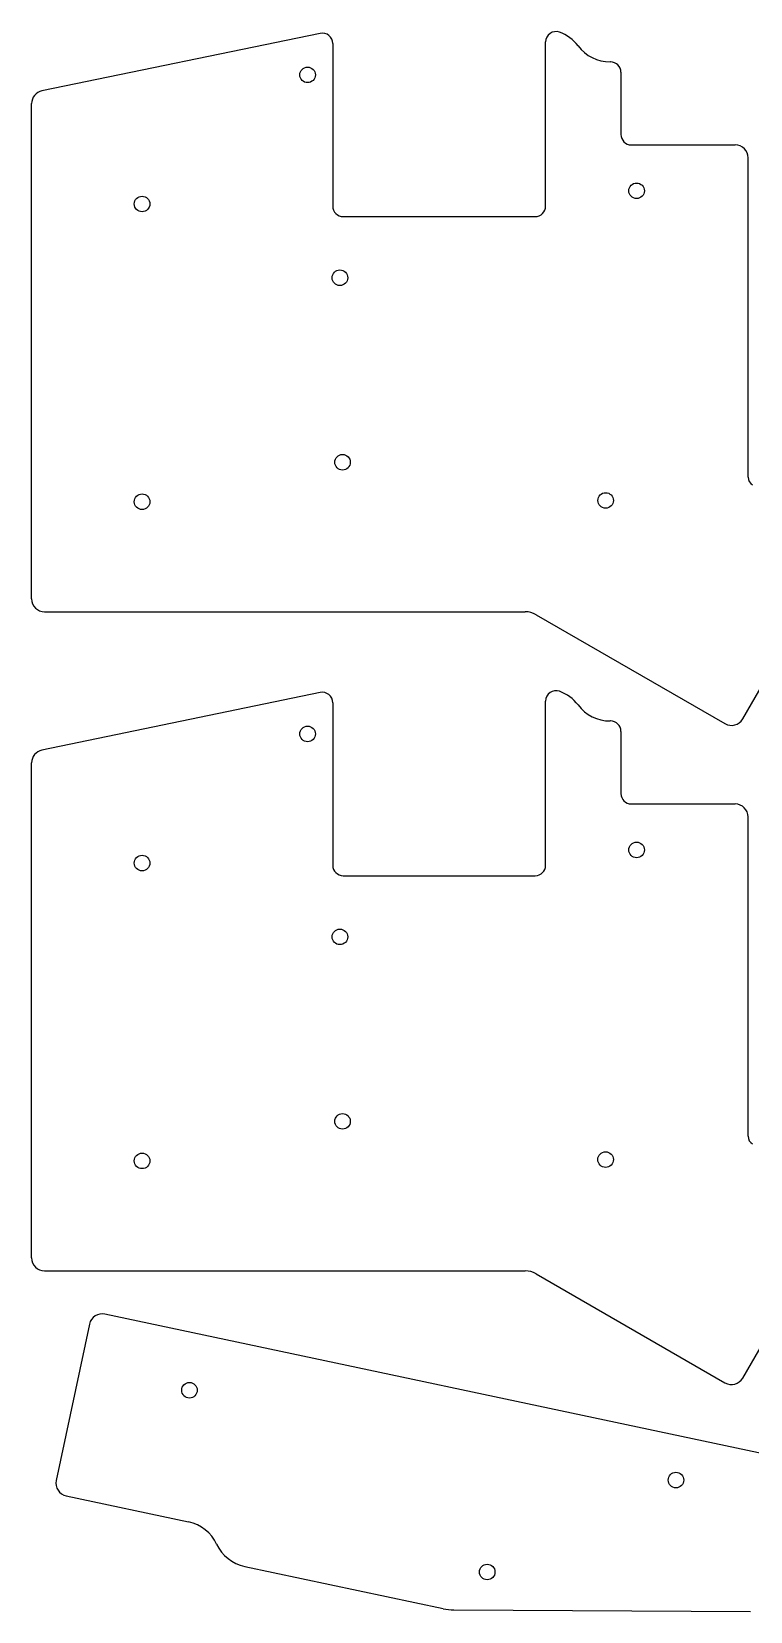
# Model space of a CAD drawing. Extents: x 3 to 317, y -362 to -54.
# Drawn here: x 3.1 to 141.6, y -362.1 to -57.6 of the extents above; entities that cross this region are included whole.
import ezdxf

# ---------------------------------------------------------------- set-up
doc = ezdxf.new("R2010")
doc.units = 0
doc.layers.add('Fusion006', color=7, linetype='CONTINUOUS')

msp = doc.modelspace()

# ---------------------------------------------------------------- linework, layer by layer
at = {"layer": 'Fusion006'}
for p, q in [((104.802, -57.7295, -5), (104.802, -57.7295, -7)), ((104.802, -57.7295, -5), (104.802, -57.7295, -7)), ((58.7186, -57.9665, -5), (5.1121, -69.0575, -5)), ((58.7186, -57.9665, -7), (5.1121, -69.0575, -7)), ((58.7186, -57.9665, -5), (5.1121, -69.0575, -5)), ((58.7186, -57.9665, -7), (5.1121, -69.0575, -7)), ((58.7186, -57.9665, -5), (58.7186, -57.9665, -7)), ((58.7186, -57.9665, -5), (58.7186, -57.9665, -7)), ((61.1238, -59.925, -5), (61.1238, -59.925, -7)), ((61.1238, -59.925, -5), (61.1238, -59.925, -7)), ((61.1238, -59.925, -5), (61.1238, -91.2717, -5)), ((61.1238, -59.925, -7), (61.1238, -91.2717, -7)), ((61.1238, -59.925, -5), (61.1238, -91.2717, -5)), ((61.1238, -59.925, -7), (61.1238, -91.2717, -7)), ((102.124, -59.6109, -5), (102.124, -59.6109, -7)), ((102.124, -91.2717, -5), (102.124, -59.6109, -5)), ((102.124, -91.2717, -7), (102.124, -59.6109, -7)), ((102.124, -59.6109, -5), (102.124, -59.6109, -7)), ((102.124, -91.2717, -5), (102.124, -59.6109, -5)), ((102.124, -91.2717, -7), (102.124, -59.6109, -7)), ((108.362, -60.3617, -5), (108.362, -60.3617, -7)), ((108.362, -60.3617, -5), (108.362, -60.3617, -7)), ((114.542, -63.4517, -5), (114.542, -63.4517, -7)), ((114.542, -63.4517, -5), (114.542, -63.4517, -7)), ((114.624, -63.4517, -5), (114.542, -63.4517, -5)), ((114.624, -63.4517, -7), (114.542, -63.4517, -7)), ((114.624, -63.4517, -5), (114.542, -63.4517, -5)), ((114.624, -63.4517, -7), (114.542, -63.4517, -7)), ((114.624, -63.4517, -5), (114.624, -63.4517, -7)), ((114.624, -63.4517, -5), (114.624, -63.4517, -7)), ((57.7718, -65.9477, -5), (57.7718, -65.9477, -7)), ((57.7718, -65.9477, -5), (57.7718, -65.9477, -7)), ((116.624, -65.4517, -5), (116.624, -65.4517, -7)), ((116.624, -65.4517, -5), (116.624, -77.4517, -5)), ((116.624, -65.4517, -7), (116.624, -77.4517, -7)), ((116.624, -65.4517, -5), (116.624, -65.4517, -7)), ((116.624, -65.4517, -5), (116.624, -77.4517, -5)), ((116.624, -65.4517, -7), (116.624, -77.4517, -7)), ((5.1121, -69.0575, -5), (5.1121, -69.0575, -7)), ((5.1121, -69.0575, -5), (5.1121, -69.0575, -7)), ((3.1238, -71.4993, -5), (3.1238, -71.4993, -7)), ((3.1238, -166.952, -5), (3.1238, -71.4993, -5)), ((3.1238, -166.952, -7), (3.1238, -71.4993, -7)), ((3.1238, -71.4993, -5), (3.1238, -71.4993, -7)), ((3.1238, -166.952, -5), (3.1238, -71.4993, -5)), ((3.1238, -166.952, -7), (3.1238, -71.4993, -7)), ((116.624, -77.4517, -5), (116.624, -77.4517, -7)), ((116.624, -77.4517, -5), (116.624, -77.4517, -7)), ((118.624, -79.4517, -5), (118.624, -79.4517, -7)), ((118.624, -79.4517, -5), (118.624, -79.4517, -7)), ((118.624, -79.4517, -5), (138.624, -79.4517, -5)), ((118.624, -79.4517, -7), (138.624, -79.4517, -7)), ((118.624, -79.4517, -5), (138.624, -79.4517, -5)), ((118.624, -79.4517, -7), (138.624, -79.4517, -7)), ((138.624, -79.4517, -5), (138.624, -79.4517, -7)), ((138.624, -79.4517, -5), (138.624, -79.4517, -7)), ((141.124, -81.9517, -5), (141.124, -81.9517, -7)), ((141.124, -81.9517, -5), (141.124, -81.9517, -7)), ((141.124, -143.508, -5), (141.124, -81.9517, -5)), ((141.124, -143.508, -7), (141.124, -81.9517, -7)), ((141.124, -143.508, -5), (141.124, -81.9517, -5)), ((141.124, -143.508, -7), (141.124, -81.9517, -7)), ((121.145, -88.3002, -5), (121.145, -88.3002, -7)), ((121.145, -88.3002, -5), (121.145, -88.3002, -7)), ((25.8948, -90.8402, -5), (25.8948, -90.8402, -7)), ((25.8948, -90.8402, -5), (25.8948, -90.8402, -7)), ((61.1238, -91.2717, -5), (61.1238, -91.2717, -7)), ((61.1238, -91.2717, -5), (61.1238, -91.2717, -7)), ((102.124, -91.2717, -5), (102.124, -91.2717, -7)), ((102.124, -91.2717, -5), (102.124, -91.2717, -7)), ((63.1238, -93.2717, -5), (63.1238, -93.2717, -7)), ((63.1238, -93.2717, -5), (63.1238, -93.2717, -7)), ((63.1238, -93.2717, -5), (100.124, -93.2717, -5)), ((63.1238, -93.2717, -7), (100.124, -93.2717, -7)), ((63.1238, -93.2717, -5), (100.124, -93.2717, -5)), ((63.1238, -93.2717, -7), (100.124, -93.2717, -7)), ((100.124, -93.2717, -5), (100.124, -93.2717, -7)), ((100.124, -93.2717, -5), (100.124, -93.2717, -7)), ((63.9948, -105.064, -5), (63.9948, -105.064, -7)), ((63.9948, -105.064, -5), (63.9948, -105.064, -7)), ((64.5028, -140.624, -5), (64.5028, -140.624, -7)), ((64.5028, -140.624, -5), (64.5028, -140.624, -7)), ((141.124, -143.508, -5), (141.124, -143.508, -7)), ((141.124, -143.508, -5), (141.124, -143.508, -7)), ((25.8948, -148.244, -5), (25.8948, -148.244, -7)), ((25.8948, -148.244, -5), (25.8948, -148.244, -7)), ((115.176, -147.99, -5), (115.176, -147.99, -7)), ((115.176, -147.99, -5), (115.176, -147.99, -7)), ((140.078, -190.097, -5), (158.838, -157.603, -5)), ((140.078, -190.097, -7), (158.838, -157.603, -7)), ((140.078, -190.097, -5), (158.838, -157.603, -5)), ((140.078, -190.097, -7), (158.838, -157.603, -7)), ((3.1238, -166.952, -5), (3.1238, -166.952, -7)), ((3.1238, -166.952, -5), (3.1238, -166.952, -7)), ((5.6238, -169.452, -5), (5.6238, -169.452, -7)), ((5.6238, -169.452, -5), (98.1758, -169.452, -5)), ((5.6238, -169.452, -7), (98.1758, -169.452, -7)), ((5.6238, -169.452, -5), (5.6238, -169.452, -7)), ((5.6238, -169.452, -5), (98.1758, -169.452, -5)), ((5.6238, -169.452, -7), (98.1758, -169.452, -7)), ((98.1758, -169.452, -5), (98.1758, -169.452, -7)), ((98.1758, -169.452, -5), (98.1758, -169.452, -7)), ((100.311, -170.024, -5), (100.311, -170.024, -7)), ((100.311, -170.024, -5), (136.663, -191.012, -5)), ((100.311, -170.024, -7), (136.663, -191.012, -7)), ((100.311, -170.024, -5), (100.311, -170.024, -7)), ((100.311, -170.024, -5), (136.663, -191.012, -5)), ((100.311, -170.024, -7), (136.663, -191.012, -7)), ((58.7148, -185.015, -5), (5.1083, -196.106, -5)), ((58.7148, -185.015, -7), (5.1083, -196.106, -7)), ((58.7148, -185.015, -5), (5.1083, -196.106, -5)), ((58.7148, -185.015, -7), (5.1083, -196.106, -7)), ((58.7148, -185.015, -5), (58.7148, -185.015, -7)), ((58.7148, -185.015, -5), (58.7148, -185.015, -7)), ((104.798, -184.778, -5), (104.798, -184.778, -7)), ((104.798, -184.778, -5), (104.798, -184.778, -7)), ((61.12, -186.973, -5), (61.12, -186.973, -7)), ((61.12, -186.973, -5), (61.12, -186.973, -7)), ((61.12, -186.973, -5), (61.12, -218.32, -5)), ((61.12, -186.973, -7), (61.12, -218.32, -7)), ((61.12, -186.973, -5), (61.12, -218.32, -5)), ((61.12, -186.973, -7), (61.12, -218.32, -7)), ((102.12, -186.659, -5), (102.12, -186.659, -7)), ((102.12, -218.32, -5), (102.12, -186.659, -5)), ((102.12, -218.32, -7), (102.12, -186.659, -7)), ((102.12, -186.659, -5), (102.12, -186.659, -7)), ((102.12, -218.32, -5), (102.12, -186.659, -5)), ((102.12, -218.32, -7), (102.12, -186.659, -7)), ((108.359, -187.41, -5), (108.359, -187.41, -7)), ((108.359, -187.41, -5), (108.359, -187.41, -7)), ((114.539, -190.5, -5), (114.539, -190.5, -7)), ((114.539, -190.5, -5), (114.539, -190.5, -7)), ((114.62, -190.5, -5), (114.539, -190.5, -5)), ((114.62, -190.5, -7), (114.539, -190.5, -7)), ((114.62, -190.5, -5), (114.539, -190.5, -5)), ((114.62, -190.5, -7), (114.539, -190.5, -7)), ((114.62, -190.5, -5), (114.62, -190.5, -7)), ((114.62, -190.5, -5), (114.62, -190.5, -7)), ((136.663, -191.012, -5), (136.663, -191.012, -7)), ((136.663, -191.012, -5), (136.663, -191.012, -7)), ((140.078, -190.097, -5), (140.078, -190.097, -7)), ((140.078, -190.097, -5), (140.078, -190.097, -7)), ((57.768, -192.996, -5), (57.768, -192.996, -7)), ((57.768, -192.996, -5), (57.768, -192.996, -7)), ((116.62, -192.5, -5), (116.62, -192.5, -7)), ((116.62, -192.5, -5), (116.62, -204.5, -5)), ((116.62, -192.5, -7), (116.62, -204.5, -7)), ((116.62, -192.5, -5), (116.62, -192.5, -7)), ((116.62, -192.5, -5), (116.62, -204.5, -5)), ((116.62, -192.5, -7), (116.62, -204.5, -7)), ((5.1083, -196.106, -5), (5.1083, -196.106, -7)), ((5.1083, -196.106, -5), (5.1083, -196.106, -7)), ((3.12, -198.548, -5), (3.12, -198.548, -7)), ((3.12, -294, -5), (3.12, -198.548, -5)), ((3.12, -294, -7), (3.12, -198.548, -7)), ((3.12, -198.548, -5), (3.12, -198.548, -7)), ((3.12, -294, -5), (3.12, -198.548, -5)), ((3.12, -294, -7), (3.12, -198.548, -7)), ((116.62, -204.5, -5), (116.62, -204.5, -7)), ((116.62, -204.5, -5), (116.62, -204.5, -7)), ((118.62, -206.5, -5), (118.62, -206.5, -7)), ((118.62, -206.5, -5), (118.62, -206.5, -7)), ((118.62, -206.5, -5), (138.62, -206.5, -5)), ((118.62, -206.5, -7), (138.62, -206.5, -7)), ((118.62, -206.5, -5), (138.62, -206.5, -5)), ((118.62, -206.5, -7), (138.62, -206.5, -7)), ((138.62, -206.5, -5), (138.62, -206.5, -7)), ((138.62, -206.5, -5), (138.62, -206.5, -7)), ((141.12, -209, -5), (141.12, -209, -7)), ((141.12, -209, -5), (141.12, -209, -7)), ((141.12, -270.556, -5), (141.12, -209, -5)), ((141.12, -270.556, -7), (141.12, -209, -7)), ((141.12, -270.556, -5), (141.12, -209, -5)), ((141.12, -270.556, -7), (141.12, -209, -7)), ((121.141, -215.349, -5), (121.141, -215.349, -7)), ((121.141, -215.349, -5), (121.141, -215.349, -7)), ((25.891, -217.888, -5), (25.891, -217.888, -7)), ((25.891, -217.888, -5), (25.891, -217.888, -7)), ((61.12, -218.32, -5), (61.12, -218.32, -7)), ((61.12, -218.32, -5), (61.12, -218.32, -7)), ((102.12, -218.32, -5), (102.12, -218.32, -7)), ((102.12, -218.32, -5), (102.12, -218.32, -7)), ((63.12, -220.32, -5), (63.12, -220.32, -7)), ((63.12, -220.32, -5), (63.12, -220.32, -7)), ((63.12, -220.32, -5), (100.12, -220.32, -5)), ((63.12, -220.32, -7), (100.12, -220.32, -7)), ((63.12, -220.32, -5), (100.12, -220.32, -5)), ((63.12, -220.32, -7), (100.12, -220.32, -7)), ((100.12, -220.32, -5), (100.12, -220.32, -7)), ((100.12, -220.32, -5), (100.12, -220.32, -7)), ((63.991, -232.113, -5), (63.991, -232.113, -7)), ((63.991, -232.113, -5), (63.991, -232.113, -7)), ((64.499, -267.673, -5), (64.499, -267.673, -7)), ((64.499, -267.673, -5), (64.499, -267.673, -7)), ((141.12, -270.556, -5), (141.12, -270.556, -7)), ((141.12, -270.556, -5), (141.12, -270.556, -7)), ((25.891, -275.293, -5), (25.891, -275.293, -7)), ((25.891, -275.293, -5), (25.891, -275.293, -7)), ((115.172, -275.038, -5), (115.172, -275.038, -7)), ((115.172, -275.038, -5), (115.172, -275.038, -7)), ((140.074, -317.145, -5), (158.834, -284.652, -5)), ((140.074, -317.145, -7), (158.834, -284.652, -7)), ((140.074, -317.145, -5), (158.834, -284.652, -5)), ((140.074, -317.145, -7), (158.834, -284.652, -7)), ((3.12, -294, -5), (3.12, -294, -7)), ((3.12, -294, -5), (3.12, -294, -7)), ((5.62, -296.5, -5), (5.62, -296.5, -7)), ((5.62, -296.5, -5), (98.172, -296.5, -5)), ((5.62, -296.5, -7), (98.172, -296.5, -7)), ((5.62, -296.5, -5), (5.62, -296.5, -7)), ((5.62, -296.5, -5), (98.172, -296.5, -5)), ((5.62, -296.5, -7), (98.172, -296.5, -7)), ((98.172, -296.5, -5), (98.172, -296.5, -7)), ((98.172, -296.5, -5), (98.172, -296.5, -7)), ((100.307, -297.072, -5), (100.307, -297.072, -7)), ((100.307, -297.072, -5), (136.659, -318.06, -5)), ((100.307, -297.072, -7), (136.659, -318.06, -7)), ((100.307, -297.072, -5), (100.307, -297.072, -7)), ((100.307, -297.072, -5), (136.659, -318.06, -5)), ((100.307, -297.072, -7), (136.659, -318.06, -7)), ((14.2771, -306.743, -7), (7.868, -336.896, -7)), ((14.2771, -306.743, -9), (7.868, -336.896, -9)), ((14.2771, -306.743, -7), (7.868, -336.896, -7)), ((14.2771, -306.743, -9), (7.868, -336.896, -9)), ((14.2771, -306.743, -7), (14.2771, -306.743, -9)), ((14.2771, -306.743, -7), (14.2771, -306.743, -9)), ((17.2346, -304.822, -7), (17.2346, -304.822, -9)), ((147.341, -332.477, -7), (17.2346, -304.822, -7)), ((147.341, -332.477, -9), (17.2346, -304.822, -9)), ((17.2346, -304.822, -7), (17.2346, -304.822, -9)), ((147.341, -332.477, -7), (17.2346, -304.822, -7)), ((147.341, -332.477, -9), (17.2346, -304.822, -9)), ((32.0569, -319.189, -7), (32.0569, -319.189, -9)), ((32.0569, -319.189, -7), (32.0569, -319.189, -9)), ((136.659, -318.06, -5), (136.659, -318.06, -7)), ((136.659, -318.06, -5), (136.659, -318.06, -7)), ((140.074, -317.145, -5), (140.074, -317.145, -7)), ((140.074, -317.145, -5), (140.074, -317.145, -7)), ((7.868, -336.896, -7), (7.868, -336.896, -9)), ((7.868, -336.896, -7), (7.868, -336.896, -9)), ((125.754, -336.509, -7), (125.754, -336.509, -9)), ((125.754, -336.509, -7), (125.754, -336.509, -9)), ((9.7935, -339.861, -7), (9.7935, -339.861, -9)), ((9.7935, -339.861, -7), (9.7935, -339.861, -9)), ((9.7935, -339.861, -7), (33.3487, -344.868, -7)), ((9.7935, -339.861, -9), (33.3487, -344.868, -9)), ((9.7935, -339.861, -7), (33.3487, -344.868, -7)), ((9.7935, -339.861, -9), (33.3487, -344.868, -9)), ((33.3487, -344.868, -7), (33.3487, -344.868, -9)), ((33.3487, -344.868, -7), (33.3487, -344.868, -9)), ((38.7512, -349.175, -7), (38.7512, -349.175, -9)), ((38.7512, -349.175, -7), (38.7512, -349.175, -9)), ((44.1537, -353.482, -7), (44.1537, -353.482, -9)), ((44.1537, -353.482, -7), (44.1537, -353.482, -9)), ((44.1537, -353.482, -7), (82.3817, -361.608, -7)), ((44.1537, -353.482, -9), (82.3817, -361.608, -9)), ((44.1537, -353.482, -7), (82.3817, -361.608, -7)), ((44.1537, -353.482, -9), (82.3817, -361.608, -9)), ((89.3977, -354.23, -7), (89.3977, -354.23, -9)), ((89.3977, -354.23, -7), (89.3977, -354.23, -9)), ((82.3817, -361.608, -7), (82.3817, -361.608, -9)), ((82.3817, -361.608, -7), (82.3817, -361.608, -9)), ((84.4066, -361.826, -7), (84.4066, -361.826, -9)), ((84.4066, -361.826, -7), (84.4066, -361.826, -9)), ((84.4066, -361.826, -7), (141.553, -362.136, -7)), ((84.4066, -361.826, -9), (141.553, -362.136, -9)), ((84.4066, -361.826, -7), (141.553, -362.136, -7)), ((84.4066, -361.826, -9), (141.553, -362.136, -9)), ((141.553, -362.136, -7), (141.553, -362.136, -9)), ((141.553, -362.136, -7), (141.553, -362.136, -9))]:
    msp.add_line(p, q, dxfattribs=at)
for centre in [(56.2718, -65.9477), (56.2718, -65.9477), (56.2718, -65.9477), (56.2718, -65.9477), (119.645, -88.3002), (119.645, -88.3002), (119.645, -88.3002), (119.645, -88.3002), (24.3948, -90.8402), (24.3948, -90.8402), (24.3948, -90.8402), (24.3948, -90.8402), (62.4948, -105.064), (62.4948, -105.064), (62.4948, -105.064), (62.4948, -105.064), (63.0028, -140.624), (63.0028, -140.624), (63.0028, -140.624), (63.0028, -140.624), (24.3948, -148.244), (24.3948, -148.244), (24.3948, -148.244), (24.3948, -148.244), (113.676, -147.99), (113.676, -147.99), (113.676, -147.99), (113.676, -147.99), (56.268, -192.996), (56.268, -192.996), (56.268, -192.996), (56.268, -192.996), (119.641, -215.349), (119.641, -215.349), (119.641, -215.349), (119.641, -215.349), (24.391, -217.888), (24.391, -217.888), (24.391, -217.888), (24.391, -217.888), (62.491, -232.113), (62.491, -232.113), (62.491, -232.113), (62.491, -232.113), (62.999, -267.673), (62.999, -267.673), (62.999, -267.673), (62.999, -267.673), (24.391, -275.293), (24.391, -275.293), (24.391, -275.293), (24.391, -275.293), (113.672, -275.038), (113.672, -275.038), (113.672, -275.038), (113.672, -275.038), (33.5241, -319.501), (33.5241, -319.501), (33.5241, -319.501), (33.5241, -319.501), (127.221, -336.82), (127.221, -336.82), (127.221, -336.82), (127.221, -336.82), (90.8649, -354.541), (90.8649, -354.541), (90.8649, -354.541), (90.8649, -354.541)]:
    msp.add_circle(centre, 1.5, dxfattribs=at)
for centre, radius, start, end in [((104.124, -59.6109, -5), 2, 70.1773, -180), ((104.124, -59.6109, -7), 2, 70.1773, -180), ((104.124, -59.6109, -5), 2, 70.1773, -180), ((104.124, -59.6109, -7), 2, 70.1773, -180), ((102.182, -64.9967, -5), 7.725, 36.8699, 70.1773), ((102.182, -64.9967, -7), 7.725, 36.8699, 70.1773), ((102.182, -64.9967, -5), 7.725, 36.8699, 70.1773), ((102.182, -64.9967, -7), 7.725, 36.8699, 70.1773), ((59.1238, -59.925, -5), 2, 0.000009, 101.689), ((59.1238, -59.925, -7), 2, 0.000009, 101.689), ((59.1238, -59.925, -5), 2, 0.000009, 101.689), ((59.1238, -59.925, -7), 2, 0.000009, 101.689), ((114.542, -55.7267, -5), 7.725, -143.13, -90), ((114.542, -55.7267, -7), 7.725, -143.13, -90), ((114.542, -55.7267, -5), 7.725, -143.13, -90), ((114.542, -55.7267, -7), 7.725, -143.13, -90), ((114.624, -65.4517, -5), 2, 0.000009, 90), ((114.624, -65.4517, -7), 2, 0.000009, 90), ((114.624, -65.4517, -5), 2, 0.000009, 90), ((114.624, -65.4517, -7), 2, 0.000009, 90), ((5.6173, -71.4993, -5), 2.4935, 101.689, -180), ((5.6173, -71.4993, -7), 2.4935, 101.689, -180), ((5.6173, -71.4993, -5), 2.4935, 101.689, -180), ((5.6173, -71.4993, -7), 2.4935, 101.689, -180), ((118.624, -77.4517, -5), 2, -180, -90), ((118.624, -77.4517, -7), 2, -180, -90), ((118.624, -77.4517, -5), 2, -180, -90), ((118.624, -77.4517, -7), 2, -180, -90), ((138.624, -81.9517, -5), 2.5, 0.000009, 90), ((138.624, -81.9517, -7), 2.5, 0.000009, 90), ((138.624, -81.9517, -5), 2.5, 0.000009, 90), ((138.624, -81.9517, -7), 2.5, 0.000009, 90), ((63.1238, -91.2717, -5), 2, -180, -90), ((63.1238, -91.2717, -7), 2, -180, -90), ((63.1238, -91.2717, -5), 2, -180, -90), ((63.1238, -91.2717, -7), 2, -180, -90), ((100.124, -91.2717, -5), 2, -90, 0.000009), ((100.124, -91.2717, -7), 2, -90, 0.000009), ((100.124, -91.2717, -5), 2, -90, 0.000009), ((100.124, -91.2717, -7), 2, -90, 0.000009), ((142.824, -143.508, -5), 1.7, -180, -120), ((142.824, -143.508, -7), 1.7, -180, -120), ((142.824, -143.508, -5), 1.7, -180, -120), ((142.824, -143.508, -7), 1.7, -180, -120), ((5.6238, -166.952, -5), 2.5, -180, -90), ((5.6238, -166.952, -7), 2.5, -180, -90), ((5.6238, -166.952, -5), 2.5, -180, -90), ((5.6238, -166.952, -7), 2.5, -180, -90), ((98.1758, -173.722, -5), 4.27, 60, 90), ((98.1758, -173.722, -7), 4.27, 60, 90), ((98.1758, -173.722, -5), 4.27, 60, 90), ((98.1758, -173.722, -7), 4.27, 60, 90), ((59.12, -186.973, -5), 2, 0, 101.689), ((59.12, -186.973, -7), 2, 0, 101.689), ((59.12, -186.973, -5), 2, 0, 101.689), ((59.12, -186.973, -7), 2, 0, 101.689), ((104.12, -186.659, -5), 2, 70.1773, 180), ((104.12, -186.659, -7), 2, 70.1773, 180), ((104.12, -186.659, -5), 2, 70.1773, 180), ((104.12, -186.659, -7), 2, 70.1773, 180), ((102.179, -192.045, -5), 7.725, 36.8699, 70.1773), ((102.179, -192.045, -7), 7.725, 36.8699, 70.1773), ((102.179, -192.045, -5), 7.725, 36.8699, 70.1773), ((102.179, -192.045, -7), 7.725, 36.8699, 70.1773), ((114.539, -182.775, -5), 7.725, -143.13, -90), ((114.539, -182.775, -7), 7.725, -143.13, -90), ((114.539, -182.775, -5), 7.725, -143.13, -90), ((114.539, -182.775, -7), 7.725, -143.13, -90), ((114.62, -192.5, -5), 2, 0, 90), ((114.62, -192.5, -7), 2, 0, 90), ((114.62, -192.5, -5), 2, 0, 90), ((114.62, -192.5, -7), 2, 0, 90), ((137.913, -188.847, -5), 2.5, -120, -30), ((137.913, -188.847, -7), 2.5, -120, -30), ((137.913, -188.847, -5), 2.5, -120, -30), ((137.913, -188.847, -7), 2.5, -120, -30), ((5.6135, -198.548, -5), 2.4935, 101.689, 180), ((5.6135, -198.548, -7), 2.4935, 101.689, 180), ((5.6135, -198.548, -5), 2.4935, 101.689, 180), ((5.6135, -198.548, -7), 2.4935, 101.689, 180), ((118.62, -204.5, -5), 2, 180, -90), ((118.62, -204.5, -7), 2, 180, -90), ((118.62, -204.5, -5), 2, 180, -90), ((118.62, -204.5, -7), 2, 180, -90), ((138.62, -209, -5), 2.5, 0, 90), ((138.62, -209, -7), 2.5, 0, 90), ((138.62, -209, -5), 2.5, 0, 90), ((138.62, -209, -7), 2.5, 0, 90), ((63.12, -218.32, -5), 2, 180, -90), ((63.12, -218.32, -7), 2, 180, -90), ((63.12, -218.32, -5), 2, 180, -90), ((63.12, -218.32, -7), 2, 180, -90), ((100.12, -218.32, -5), 2, -90, 0), ((100.12, -218.32, -7), 2, -90, 0), ((100.12, -218.32, -5), 2, -90, 0), ((100.12, -218.32, -7), 2, -90, 0), ((142.82, -270.556, -5), 1.7, 180, -120), ((142.82, -270.556, -7), 1.7, 180, -120), ((142.82, -270.556, -5), 1.7, 180, -120), ((142.82, -270.556, -7), 1.7, 180, -120), ((5.62, -294, -5), 2.5, 180, -90), ((5.62, -294, -7), 2.5, 180, -90), ((5.62, -294, -5), 2.5, 180, -90), ((5.62, -294, -7), 2.5, 180, -90), ((98.172, -300.77, -5), 4.27, 60, 90), ((98.172, -300.77, -7), 4.27, 60, 90), ((98.172, -300.77, -5), 4.27, 60, 90), ((98.172, -300.77, -7), 4.27, 60, 90), ((16.7161, -307.261, -7), 2.4935, 78, 168), ((16.7161, -307.261, -9), 2.4935, 78, 168), ((16.7161, -307.261, -7), 2.4935, 78, 168), ((16.7161, -307.261, -9), 2.4935, 78, 168), ((137.909, -315.895, -5), 2.5, -120, -30), ((137.909, -315.895, -7), 2.5, -120, -30), ((137.909, -315.895, -5), 2.5, -120, -30), ((137.909, -315.895, -7), 2.5, -120, -30), ((10.3133, -337.416, -7), 2.5, 168, -102), ((10.3133, -337.416, -9), 2.5, 168, -102), ((10.3133, -337.416, -7), 2.5, 168, -102), ((10.3133, -337.416, -9), 2.5, 168, -102), ((31.7426, -352.424, -7), 7.725, 24.8699, 78), ((31.7426, -352.424, -9), 7.725, 24.8699, 78), ((31.7426, -352.424, -7), 7.725, 24.8699, 78), ((31.7426, -352.424, -9), 7.725, 24.8699, 78), ((45.7598, -345.926, -7), 7.725, -155.13, -102), ((45.7598, -345.926, -9), 7.725, -155.13, -102), ((45.7598, -345.926, -7), 7.725, -155.13, -102), ((45.7598, -345.926, -9), 7.725, -155.13, -102), ((84.4608, -351.827, -7), 10, -102, -90.3106), ((84.4608, -351.827, -9), 10, -102, -90.3106), ((84.4608, -351.827, -7), 10, -102, -90.3106), ((84.4608, -351.827, -9), 10, -102, -90.3106)]:
    msp.add_arc(centre, radius, start, end, dxfattribs=at)

doc.saveas('drawing.dxf')
